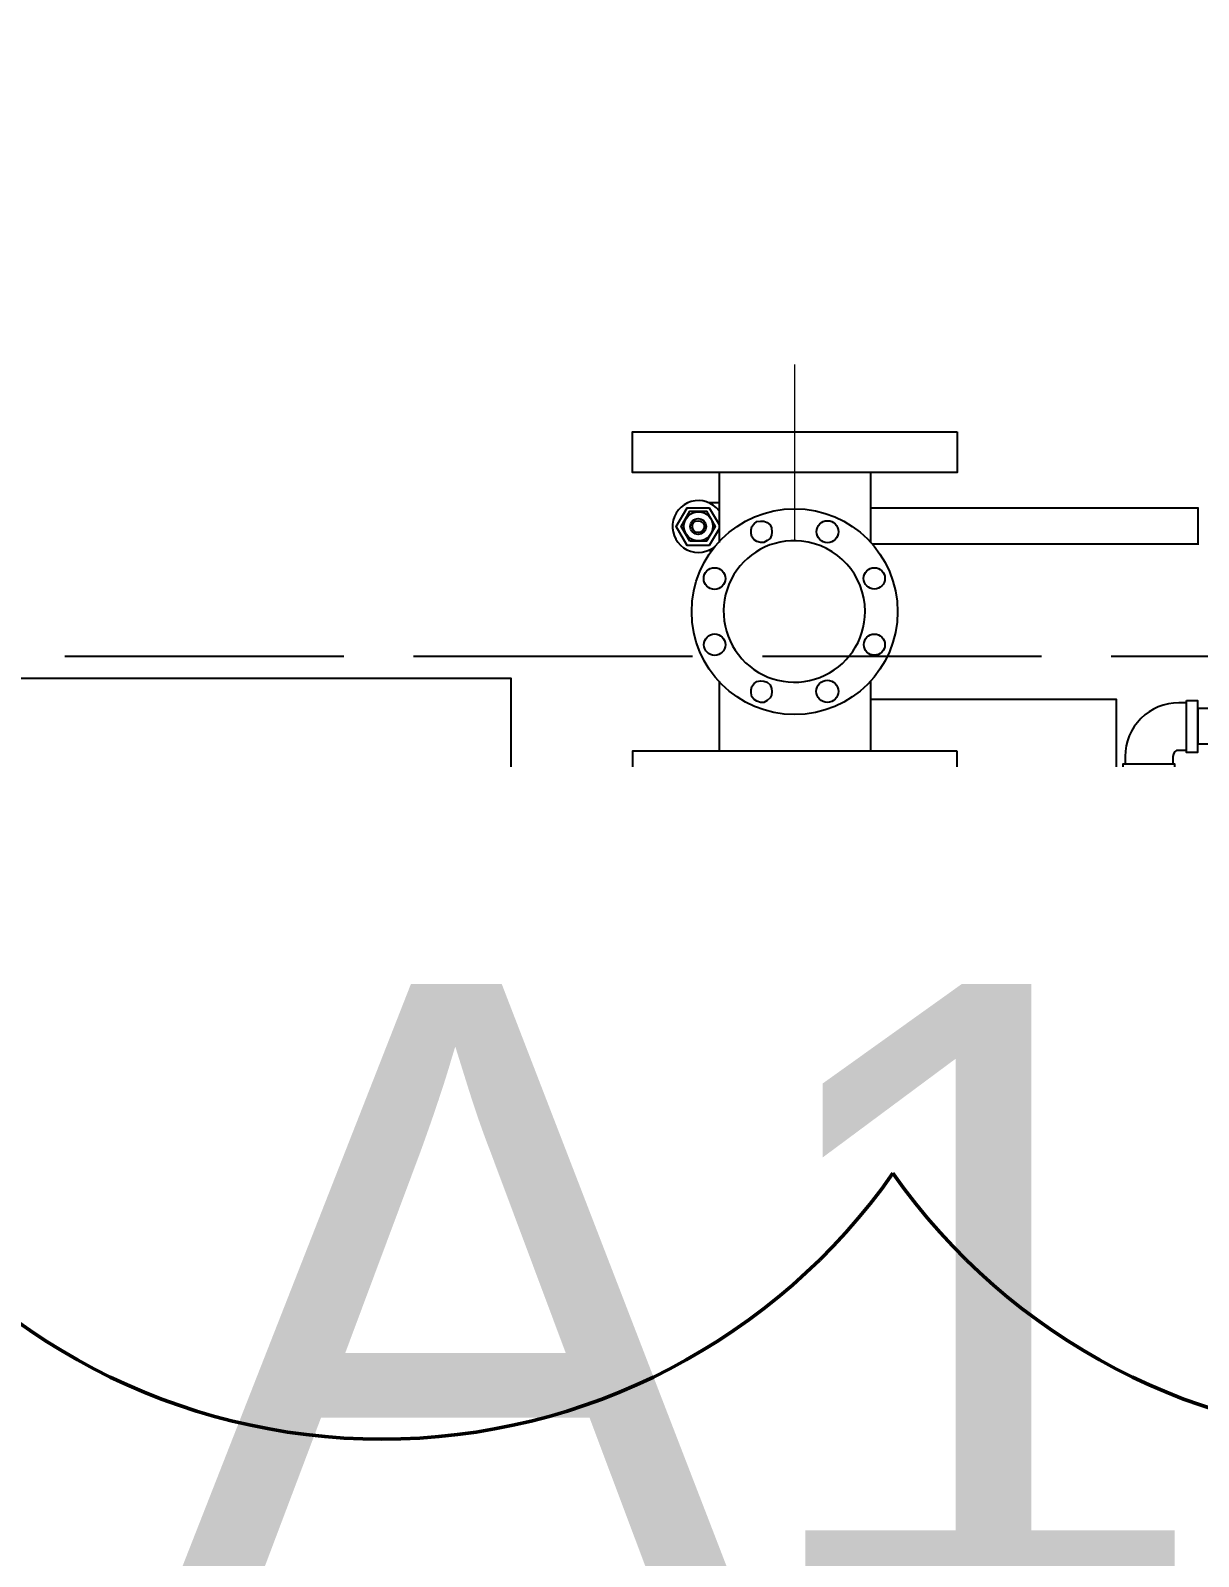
# Model space of a CAD drawing. Header units: millimetres. Extents: x -300 to 383236, y -195106 to -144646.
# Drawn here: x 19859 to 20545, y -175353 to -174457 of the extents above; entities that cross this region are included whole.
import ezdxf
from ezdxf.enums import TextEntityAlignment as Align

# ---------------------------------------------------------------- set-up
doc = ezdxf.new("R2010")
doc.units = ezdxf.units.MM
doc.header["$LTSCALE"] = 60
doc.set_wipeout_variables(frame=1)
doc.linetypes.add('CENTER2', pattern=[28.575, 19.05, -3.175, 3.175, -3.175])
doc.linetypes.add('PDF_IMPORT', pattern=[1, 0.8, -0.2])
doc.layers.add('C_REV', color=4, linetype='Continuous', lineweight=50)
doc.layers.add('EQUIPMENT', color=253, linetype='Continuous', lineweight=0)
doc.layers.add('C_TEXT_CONTAINER NO', color=7, linetype='Continuous')
doc.layers.add('CENTER', color=1, linetype='CENTER2')
doc.styles.add('Arial', font='arial.ttf')

# ---------------------------------------------------------------- blocks, each defined once
blk = doc.blocks.new('A$C44261593')
h = blk.add_hatch()
h.set_pattern_fill('ANSI31', color=253, scale=100)
h.set_pattern_definition([(45, (0, -50460), (-224.5064, 224.5064), [])])
edge = h.paths.add_edge_path()
edge.add_line((-58347.03, -14256), (-58347.03, -14056))
edge.add_line((-58347.03, -14056), (-57547.03, -14056))
edge.add_line((-57547.03, -14056), (-57547.03, -15056))
edge.add_line((-57547.03, -15056), (-60547.03, -15056))
edge.add_line((-60547.03, -15056), (-60547.03, -31056))
edge.add_line((-60547.03, -31056), (-57647.03, -31056))
edge.add_line((-57647.03, -31056), (-57647.03, -32268))
edge.add_line((-57647.03, -32268), (-43347.03, -32268))
edge.add_line((-43347.03, -32268), (-43347.03, -29256))
edge.add_line((-43347.03, -29256), (-34347.03, -29256))
edge.add_line((-34347.03, -29256), (-34347.03, -14206))
edge.add_line((-34347.03, -14206), (-33547.03, -14206))
edge.add_line((-33547.03, -14206), (-33547.03, -29256))
edge.add_line((-33547.03, -29256), (-30497.03, -29256))
edge.add_line((-30497.03, -29256), (-30497.03, -30056))
edge.add_line((-30497.03, -30056), (-30547.03, -30056))
edge.add_line((-30547.03, -30056), (-30547.03, -34906))
edge.add_line((-30547.03, -34906), (-30569.24, -34906))
edge.add_arc((-31589.72, -35133.69), 1045.58, 12.57767, 76.57873)
edge.add_line((-31347.03, -34116.66), (-31347.03, -30056))
edge.add_line((-31347.03, -30056), (-42547.03, -30056))
edge.add_line((-42547.03, -30056), (-42547.03, -34906))
edge.add_line((-42547.03, -34906), (-43347.03, -34906))
edge.add_line((-43347.03, -34906), (-43347.03, -33068))
edge.add_line((-43347.03, -33068), (-57647.03, -33068))
edge.add_line((-57647.03, -33068), (-57647.03, -34906))
edge.add_line((-57647.03, -34906), (-58447.03, -34906))
edge.add_line((-58447.03, -34906), (-58447.03, -31856))
edge.add_line((-58447.03, -31856), (-66197.03, -31856))
edge.add_line((-66197.03, -31856), (-66197.03, -31056))
edge.add_line((-66197.03, -31056), (-61347.03, -31056))
edge.add_line((-61347.03, -31056), (-61347.03, -14256))
edge.add_line((-61347.03, -14256), (-58347.03, -14256))

msp = doc.modelspace()

# ---------------------------------------------------------------- linework, layer by layer
at = {"layer": 'CENTER', "color": 253, "ltscale": 0.001}
msp.add_line((18772.58, -175129.65), (22443.4, -175129.65), dxfattribs=at)
at = {"layer": 'EQUIPMENT', "color": 253, "lineweight": 13}
msp.add_lwpolyline([(20307.69, -174756.59), (20307.69, -174716.9), (20307.69, -174693.09), (20307.69, -174653.4)], dxfattribs=at)
at = {"layer": 'EQUIPMENT', "color": 253, "lineweight": 25}
for points in [[(20402.94, -174693.09), (20402.94, -174716.9), (20402.15, -174716.9), (20401.35, -174716.9), (20399.5, -174716.9), (20397.12, -174716.9), (20393.94, -174716.9), (20389.97, -174716.9), (20385.48, -174716.9), (20380.45, -174716.9), (20374.89, -174716.9), (20368.54, -174716.9), (20362.19, -174716.9), (20355.31, -174716.9), (20347.64, -174716.9), (20339.97, -174716.9), (20332.03, -174716.9), (20324.09, -174716.9), (20315.89, -174716.9), (20307.69, -174716.9), (20298.96, -174716.9), (20291.02, -174716.9), (20282.82, -174716.9), (20274.88, -174716.9), (20267.21, -174716.9), (20260.06, -174716.9), (20252.92, -174716.9), (20246.31, -174716.9), (20239.96, -174716.9), (20234.66, -174716.9), (20229.64, -174716.9), (20225.14, -174716.9), (20221.17, -174716.9), (20218, -174716.9), (20215.61, -174716.9), (20213.76, -174716.9), (20212.7, -174716.9), (20212.44, -174716.9), (20212.44, -174693.09), (20212.7, -174693.09), (20213.76, -174693.09), (20215.61, -174693.09), (20218, -174693.09), (20221.17, -174693.09), (20225.14, -174693.09), (20229.64, -174693.09), (20234.66, -174693.09), (20239.96, -174693.09), (20246.31, -174693.09), (20252.92, -174693.09), (20260.06, -174693.09), (20267.21, -174693.09), (20274.88, -174693.09), (20282.82, -174693.09), (20291.02, -174693.09), (20298.96, -174693.09), (20307.69, -174693.09), (20315.89, -174693.09), (20324.09, -174693.09), (20332.03, -174693.09), (20339.97, -174693.09), (20347.64, -174693.09), (20355.31, -174693.09), (20362.19, -174693.09), (20368.54, -174693.09), (20374.89, -174693.09), (20380.45, -174693.09), (20385.48, -174693.09), (20389.97, -174693.09), (20393.94, -174693.09), (20397.12, -174693.09), (20399.5, -174693.09), (20401.35, -174693.09), (20402.15, -174693.09)], [(20246.04, -174757.12), (20241.01, -174748.65), (20246.04, -174739.66), (20255.83, -174739.66), (20260.86, -174748.65), (20255.83, -174757.12)], [(20251.07, -174745.21), (20252.39, -174745.48), (20253.71, -174746.27), (20254.51, -174747.6), (20254.51, -174749.18), (20253.71, -174750.77), (20252.39, -174751.83), (20251.07, -174752.09), (20249.48, -174751.83), (20248.16, -174750.77), (20247.63, -174749.18), (20247.63, -174747.6), (20248.16, -174746.27), (20249.48, -174745.48)], [(20294.2, -174751.83), (20293.93, -174753.68), (20293.14, -174755.53), (20291.55, -174756.86), (20289.43, -174757.91), (20287.58, -174757.91), (20285.46, -174757.39), (20283.88, -174756.33), (20282.55, -174754.74), (20282.02, -174752.62), (20282.02, -174750.51), (20282.55, -174748.65), (20283.88, -174747.07), (20285.46, -174745.74), (20287.58, -174745.48), (20289.43, -174745.48), (20291.55, -174746.27), (20293.14, -174747.6), (20293.93, -174749.45)], [(20294.2, -174845.49), (20293.93, -174847.61), (20293.14, -174849.2), (20291.55, -174850.78), (20289.43, -174851.84), (20287.58, -174851.84), (20285.46, -174851.05), (20283.88, -174850.25), (20282.55, -174848.67), (20282.02, -174846.29), (20282.02, -174844.43), (20282.55, -174842.58), (20283.88, -174840.73), (20285.46, -174839.67), (20287.58, -174839.14), (20289.43, -174839.41), (20291.55, -174839.94), (20293.14, -174841.52), (20293.93, -174843.64)], [(20537.61, -174850.78), (20543.96, -174850.78), (20543.96, -174851.05), (20543.96, -174852.11), (20543.96, -174853.69), (20543.96, -174855.81), (20543.96, -174858.46), (20543.96, -174861.37), (20543.96, -174864.54), (20543.96, -174867.72), (20543.96, -174870.63), (20543.96, -174873.8), (20543.96, -174876.18), (20543.96, -174878.04), (20543.96, -174879.62), (20543.96, -174880.95), (20543.96, -174881.21), (20537.61, -174881.21), (20537.61, -174880.95), (20537.61, -174879.62), (20537.61, -174878.04), (20537.61, -174876.18), (20537.61, -174873.8), (20537.61, -174870.63), (20537.61, -174867.72), (20537.61, -174864.54), (20537.61, -174861.37), (20537.61, -174858.46), (20537.61, -174855.81), (20537.61, -174853.69), (20537.61, -174852.11), (20537.61, -174851.05)], [(20402.94, -174880.42), (20402.15, -174880.42), (20401.35, -174880.42), (20399.5, -174880.42), (20397.12, -174880.42), (20393.94, -174880.42), (20389.97, -174880.42), (20385.48, -174880.42), (20380.45, -174880.42), (20374.89, -174880.42), (20368.54, -174880.42), (20362.19, -174880.42), (20355.31, -174880.42), (20347.64, -174880.42), (20339.97, -174880.42), (20332.03, -174880.42), (20324.09, -174880.42), (20315.89, -174880.42), (20307.69, -174880.42), (20298.96, -174880.42), (20291.02, -174880.42), (20282.82, -174880.42), (20274.88, -174880.42), (20267.21, -174880.42), (20260.06, -174880.42), (20252.92, -174880.42), (20246.31, -174880.42), (20239.96, -174880.42), (20234.66, -174880.42), (20229.64, -174880.42), (20225.14, -174880.42), (20221.17, -174880.42), (20218, -174880.42), (20215.61, -174880.42), (20213.76, -174880.42), (20212.7, -174880.42), (20212.44, -174880.42), (20212.44, -174904.23), (20212.7, -174904.23), (20213.76, -174904.23), (20215.61, -174904.23), (20218, -174904.23), (20221.17, -174904.23), (20225.14, -174904.23), (20229.64, -174904.23), (20234.66, -174904.23), (20239.96, -174904.23), (20246.31, -174904.23), (20252.92, -174904.23), (20260.06, -174904.23), (20267.21, -174904.23), (20274.88, -174904.23), (20282.82, -174904.23), (20291.02, -174904.23), (20298.96, -174904.23), (20307.69, -174904.23), (20315.89, -174904.23), (20324.09, -174904.23), (20332.03, -174904.23), (20339.97, -174904.23), (20347.64, -174904.23), (20355.31, -174904.23), (20362.19, -174904.23), (20368.54, -174904.23), (20374.89, -174904.23), (20380.45, -174904.23), (20385.48, -174904.23), (20389.97, -174904.23), (20393.94, -174904.23), (20397.12, -174904.23), (20399.5, -174904.23), (20401.35, -174904.23), (20402.15, -174904.23), (20402.94, -174904.23)], [(20500.31, -174894.44), (20500.57, -174894.44), (20501.63, -174894.44), (20503.22, -174894.44), (20505.33, -174894.44), (20507.98, -174894.44), (20510.89, -174894.44), (20514.06, -174894.44), (20517.24, -174894.44), (20520.41, -174894.44), (20523.32, -174894.44), (20525.71, -174894.44), (20528.09, -174894.44), (20529.67, -174894.44), (20530.47, -174894.44), (20530.73, -174894.44), (20530.73, -174888.09), (20530.47, -174888.09), (20529.67, -174888.09), (20528.09, -174888.09), (20525.71, -174888.09), (20523.32, -174888.09), (20520.41, -174888.09), (20517.24, -174888.09), (20514.06, -174888.09), (20510.89, -174888.09), (20507.98, -174888.09), (20505.33, -174888.09), (20503.22, -174888.09), (20501.63, -174888.09), (20500.57, -174888.09), (20500.31, -174888.09)], [(20402.94, -174904.23), (20402.15, -174904.23), (20401.35, -174904.23), (20399.5, -174904.23), (20397.12, -174904.23), (20393.94, -174904.23), (20389.97, -174904.23), (20385.48, -174904.23), (20380.45, -174904.23), (20374.89, -174904.23), (20368.54, -174904.23), (20362.19, -174904.23), (20355.31, -174904.23), (20347.64, -174904.23), (20339.97, -174904.23), (20332.03, -174904.23), (20324.09, -174904.23), (20315.89, -174904.23), (20307.69, -174904.23), (20298.96, -174904.23), (20291.02, -174904.23), (20282.82, -174904.23), (20274.88, -174904.23), (20267.21, -174904.23), (20260.06, -174904.23), (20252.92, -174904.23), (20246.31, -174904.23), (20239.96, -174904.23), (20234.66, -174904.23), (20229.64, -174904.23), (20225.14, -174904.23), (20221.17, -174904.23), (20218, -174904.23), (20215.61, -174904.23), (20213.76, -174904.23), (20212.7, -174904.23), (20212.44, -174904.23), (20212.44, -174907.4), (20212.7, -174907.4), (20213.76, -174907.4), (20215.61, -174907.4), (20218, -174907.4), (20221.17, -174907.4), (20225.14, -174907.4), (20229.64, -174907.4), (20234.66, -174907.4), (20239.96, -174907.4), (20246.31, -174907.4), (20252.92, -174907.4), (20260.06, -174907.4), (20267.21, -174907.4), (20274.88, -174907.4), (20282.82, -174907.4), (20291.02, -174907.4), (20298.96, -174907.4), (20307.69, -174907.4), (20315.89, -174907.4), (20324.09, -174907.4), (20332.03, -174907.4), (20339.97, -174907.4), (20347.64, -174907.4), (20355.31, -174907.4), (20362.19, -174907.4), (20368.54, -174907.4), (20374.89, -174907.4), (20380.45, -174907.4), (20385.48, -174907.4), (20389.97, -174907.4), (20393.94, -174907.4), (20397.12, -174907.4), (20399.5, -174907.4), (20401.35, -174907.4), (20402.15, -174907.4), (20402.94, -174907.4)], [(20212.44, -174931.22), (20212.7, -174931.22), (20213.76, -174931.22), (20215.61, -174931.22), (20218, -174931.22), (20221.17, -174931.22), (20225.14, -174931.22), (20229.64, -174931.22), (20234.66, -174931.22), (20239.96, -174931.22), (20246.31, -174931.22), (20252.92, -174931.22), (20260.06, -174931.22), (20267.21, -174931.22), (20274.88, -174931.22), (20282.82, -174931.22), (20291.02, -174931.22), (20298.96, -174931.22), (20307.69, -174931.22), (20315.89, -174931.22), (20324.09, -174931.22), (20332.03, -174931.22), (20339.97, -174931.22), (20347.64, -174931.22), (20355.31, -174931.22), (20362.19, -174931.22), (20368.54, -174931.22), (20374.89, -174931.22), (20380.45, -174931.22), (20385.48, -174931.22), (20389.97, -174931.22), (20393.94, -174931.22), (20397.12, -174931.22), (20399.5, -174931.22), (20401.35, -174931.22), (20402.15, -174931.22), (20402.94, -174931.22), (20402.94, -174907.4), (20402.15, -174907.4), (20401.35, -174907.4), (20399.5, -174907.4), (20397.12, -174907.4), (20393.94, -174907.4), (20389.97, -174907.4), (20385.48, -174907.4), (20380.45, -174907.4), (20374.89, -174907.4), (20368.54, -174907.4), (20362.19, -174907.4), (20355.31, -174907.4), (20347.64, -174907.4), (20339.97, -174907.4), (20332.03, -174907.4), (20324.09, -174907.4), (20315.89, -174907.4), (20307.69, -174907.4), (20298.96, -174907.4), (20291.02, -174907.4), (20282.82, -174907.4), (20274.88, -174907.4), (20267.21, -174907.4), (20260.06, -174907.4), (20252.92, -174907.4), (20246.31, -174907.4), (20239.96, -174907.4), (20234.66, -174907.4), (20229.64, -174907.4), (20225.14, -174907.4), (20221.17, -174907.4), (20218, -174907.4), (20215.61, -174907.4), (20213.76, -174907.4), (20212.7, -174907.4), (20212.44, -174907.4)], [(19861.6, -174958.2), (19861.6, -174926.45), (20117.19, -174926.45), (20117.19, -174958.2)], [(20500.31, -175082.03), (20500.31, -175075.68), (20500.57, -175075.68), (20501.63, -175075.68), (20503.22, -175075.68), (20505.33, -175075.68), (20507.98, -175075.68), (20510.89, -175075.68), (20514.06, -175075.68), (20517.24, -175075.68), (20520.41, -175075.68), (20523.32, -175075.68), (20525.71, -175075.68), (20528.09, -175075.68), (20529.67, -175075.68), (20530.47, -175075.68), (20530.73, -175075.68), (20530.73, -175082.03), (20530.47, -175082.03), (20529.67, -175082.03), (20528.09, -175082.03), (20525.71, -175082.03), (20523.32, -175082.03), (20520.41, -175082.03), (20517.24, -175082.03), (20514.06, -175082.03), (20510.89, -175082.03), (20507.98, -175082.03), (20505.33, -175082.03), (20503.22, -175082.03), (20501.63, -175082.03), (20500.57, -175082.03)], [(20179.1, -175081.24), (20188.36, -175112.19), (20190.21, -175079.65)], [(20138.36, -175110.87), (20145.5, -175110.87), (20145.5, -175111.4), (20145.5, -175112.46), (20145.5, -175114.04), (20145.5, -175116.69), (20145.5, -175119.07), (20145.5, -175122.25), (20145.5, -175125.69), (20145.5, -175129.65), (20145.5, -175133.09), (20145.5, -175136.53), (20145.5, -175139.71), (20145.5, -175142.62), (20145.5, -175144.74), (20145.5, -175146.85), (20145.5, -175147.65), (20145.5, -175147.91), (20138.36, -175147.91), (20138.36, -175147.65), (20138.36, -175146.85), (20138.36, -175144.74), (20138.36, -175142.62), (20138.36, -175139.71), (20138.36, -175136.53), (20138.36, -175133.09), (20138.36, -175129.65), (20138.36, -175125.69), (20138.36, -175122.25), (20138.36, -175119.07), (20138.36, -175116.69), (20138.36, -175114.04), (20138.36, -175112.46), (20138.36, -175111.4)], [(20226.46, -175260.62), (20226.46, -175260.36), (20226.46, -175259.56), (20226.46, -175257.45), (20226.46, -175255.33), (20226.46, -175252.42), (20226.46, -175249.25), (20226.46, -175245.81), (20226.46, -175242.37), (20226.46, -175238.4), (20226.46, -175234.96), (20226.46, -175231.78), (20226.46, -175229.4), (20226.46, -175226.76), (20226.46, -175225.17), (20226.46, -175224.11), (20226.46, -175223.58), (20219.58, -175223.58), (20219.58, -175224.11), (20219.58, -175225.17), (20219.58, -175226.76), (20219.58, -175229.4), (20219.58, -175231.78), (20219.58, -175234.96), (20219.58, -175238.4), (20219.58, -175242.37), (20219.58, -175245.81), (20219.58, -175249.25), (20219.58, -175252.42), (20219.58, -175255.33), (20219.58, -175257.45), (20219.58, -175259.56), (20219.58, -175260.36), (20219.58, -175260.62)], [(20211.65, -175268.56), (20211.65, -175275.7), (20211.38, -175275.7), (20210.59, -175275.7), (20208.47, -175275.7), (20206.35, -175275.7), (20203.44, -175275.7), (20200.27, -175275.7), (20196.83, -175275.7), (20193.39, -175275.7), (20189.42, -175275.7), (20185.98, -175275.7), (20182.81, -175275.7), (20179.9, -175275.7), (20177.78, -175275.7), (20176.19, -175275.7), (20174.87, -175275.7), (20174.6, -175275.7), (20174.6, -175268.56), (20174.87, -175268.56), (20176.19, -175268.56), (20177.78, -175268.56), (20179.9, -175268.56), (20182.81, -175268.56), (20185.98, -175268.56), (20189.42, -175268.56), (20193.39, -175268.56), (20196.83, -175268.56), (20200.27, -175268.56), (20203.44, -175268.56), (20206.35, -175268.56), (20208.47, -175268.56), (20210.59, -175268.56), (20211.38, -175268.56)], [(20430.72, -175326.5), (20429.66, -175326.5), (20428.07, -175326.5), (20426.49, -175326.5), (20425.16, -175326.5), (20424.37, -175323.86), (20424.11, -175320.95), (20423.58, -175317.77), (20423.31, -175314.6), (20422.78, -175307.45), (20422.52, -175299.52), (20422.52, -175291.58), (20422.25, -175287.35), (20421.99, -175283.64), (20421.72, -175280.2), (20420.93, -175277.03), (20420.67, -175275.44), (20420.4, -175273.32), (20419.08, -175269.35), (20423.58, -175269.35), (20428.07, -175269.35), (20432.31, -175269.35), (20436.81, -175269.35), (20436.01, -175271.47), (20435.22, -175274.38), (20434.69, -175277.82), (20434.42, -175281.79), (20433.63, -175286.02), (20433.63, -175290.52), (20433.37, -175299.52), (20433.1, -175307.45), (20432.84, -175314.6), (20432.04, -175317.77), (20431.78, -175320.95), (20431.51, -175323.86)], [(20193.39, -175338.41), (20170.11, -175338.41), (20170.11, -175358.25), (20193.39, -175358.25), (20216.14, -175358.25), (20216.14, -175338.41)]]:
    msp.add_lwpolyline(points, close=True, dxfattribs=at)
for points in [[(20263.24, -174716.9), (20263.24, -174757.91)], [(20352.14, -174716.9), (20352.14, -174757.91)], [(20263.24, -174749.98), (20257.42, -174759.77), (20244.45, -174759.77), (20238.1, -174748.65), (20244.45, -174737.54), (20257.42, -174737.54), (20263.24, -174747.33)], [(20263.24, -174734.63), (20260.06, -174734.63), (20257.15, -174734.63)], [(20544.49, -174737.81), (20352.14, -174737.81)], [(20544.76, -174758.97), (20544.49, -174758.97), (20544.49, -174758.71), (20544.49, -174757.91), (20544.49, -174756.33), (20544.49, -174753.95), (20544.49, -174751.56), (20544.49, -174748.65), (20544.49, -174745.74), (20544.49, -174743.1), (20544.49, -174740.98), (20544.49, -174739.39), (20544.49, -174738.07), (20544.49, -174737.81), (20544.76, -174737.81)], [(20257.15, -174762.68), (20259.01, -174762.68)], [(20544.49, -174758.97), (20353.46, -174758.97)], [(19836.2, -175101.08), (19836.2, -174837.55), (20141, -174837.55), (20141, -175042.87)], [(20263.24, -174839.41), (20263.24, -174880.42)], [(20352.14, -174839.41), (20352.14, -174880.42)], [(20496.6, -174941.54), (20496.6, -174850.25), (20352.14, -174850.25)], [(20543.96, -174855.28), (20544.49, -174855.28)], [(21705.48, -174876.45), (20544.49, -174876.45), (20544.49, -174876.18), (20544.49, -174875.39), (20544.49, -174873.27), (20544.49, -174871.16), (20544.49, -174868.51), (20544.49, -174866.13), (20544.49, -174863.22), (20544.49, -174860.57), (20544.49, -174858.46), (20544.49, -174856.87), (20544.49, -174855.55), (20544.49, -174855.28), (21705.48, -174855.28)], [(20537.61, -174880.15), (20533.11, -174880.15), (20531.79, -174880.15), (20530.47, -174880.95), (20529.94, -174882.27), (20529.67, -174883.59), (20529.67, -174888.09)], [(20543.96, -174876.45), (20544.49, -174876.45)], [(20525.97, -174894.44), (20525.97, -174894.97), (20525.71, -174894.97), (20524.91, -174894.97), (20523.32, -174894.97), (20520.94, -174894.97), (20518.03, -174894.97), (20515.65, -174894.97), (20512.74, -174894.97), (20510.1, -174894.97), (20507.98, -174894.97), (20506.39, -174894.97), (20505.07, -174894.97), (20504.8, -174894.97), (20504.8, -174894.44)], [(20525.97, -174894.97), (20525.97, -175074.89), (20525.71, -175074.89), (20524.91, -175074.89), (20523.32, -175074.89), (20520.94, -175074.89), (20518.03, -175074.89), (20515.65, -175074.89), (20512.74, -175074.89), (20510.1, -175074.89), (20507.98, -175074.89), (20506.39, -175074.89), (20505.07, -175074.89), (20504.8, -175074.89), (20504.8, -174894.97)], [(20141, -174913.75), (20160.05, -174913.75), (20160.05, -175042.87)], [(20361.66, -174931.22), (20352.14, -174977.25), (20351.35, -174977.25), (20350.55, -174977.25), (20348.7, -174977.25), (20346.05, -174977.25), (20342.88, -174977.25), (20339.17, -174977.25), (20334.68, -174977.25), (20329.91, -174977.25), (20324.36, -174977.25), (20319.07, -174977.25), (20313.25, -174977.25), (20307.69, -174977.25), (20301.6, -174977.25), (20295.78, -174977.25), (20290.49, -174977.25), (20285.46, -174977.25), (20280.44, -174977.25), (20276.2, -174977.25), (20272.5, -174977.25), (20268.8, -174977.25), (20266.41, -174977.25), (20264.56, -174977.25), (20263.5, -174977.25), (20263.24, -174977.25), (20253.71, -174931.22)], [(20361.4, -174932.8), (20483.9, -174932.8), (20483.9, -174941.54)], [(20371.45, -175034.93), (20371.45, -175025.14), (20371.45, -175015.88), (20371.45, -175007.15), (20371.45, -174998.42), (20371.45, -174990.48), (20371.45, -174983.34), (20371.45, -174976.46), (20371.45, -174970.11), (20371.45, -174964.55), (20371.45, -174959.53), (20371.45, -174955.03), (20371.45, -174951.06), (20371.45, -174947.89), (20371.45, -174945.77), (20371.45, -174943.92), (20371.45, -174942.86), (20371.45, -174942.59), (20395.53, -174942.59)], [(20395.53, -175056.63), (20395.53, -175046.05), (20395.53, -175035.99), (20395.53, -175026.2), (20395.53, -175016.68), (20395.53, -175007.42), (20395.53, -174998.69), (20395.53, -174990.75), (20395.53, -174983.34), (20395.53, -174976.2), (20395.53, -174969.85), (20395.53, -174963.76), (20395.53, -174958.73), (20395.53, -174954.24), (20395.53, -174950.53), (20395.53, -174947.36), (20395.53, -174944.71), (20395.53, -174942.86), (20395.53, -174942.06), (20395.53, -174941.54), (20504.8, -174941.54)], [(20635.51, -174941.54), (20525.97, -174941.54)], [(20358.49, -174945.5), (20371.45, -174945.5)], [(19861.6, -174964.55), (19861.6, -174958.2)], [(20117.19, -174958.2), (20117.19, -174964.55)], [(20123.54, -175113.78), (20123.54, -174964.55), (19855.25, -174964.55), (19855.25, -175294.75), (20093.11, -175294.75)], [(20253.71, -175112.99), (20253.71, -175112.72), (20253.98, -175111.93), (20254.24, -175110.6), (20254.24, -175108.75), (20254.51, -175106.37), (20255.04, -175103.99), (20255.3, -175101.34), (20255.57, -175098.17), (20255.83, -175094.99), (20256.1, -175091.55), (20256.62, -175087.59), (20256.89, -175083.88), (20257.15, -175079.65), (20257.42, -175075.41), (20257.68, -175070.92), (20258.21, -175066.15), (20258.48, -175061.39), (20258.74, -175056.63), (20259.01, -175051.6), (20259.27, -175046.05), (20259.8, -175040.75), (20260.06, -175035.2), (20260.33, -175029.91), (20260.59, -175024.09), (20260.86, -175018.53), (20261.39, -175012.71), (20261.65, -175007.15), (20261.92, -175001.07), (20262.18, -174994.98), (20262.45, -174989.16), (20262.97, -174983.34), (20263.24, -174977.25)], [(20352.14, -174977.25), (20352.4, -174983.34), (20352.67, -174989.16), (20352.93, -174994.98), (20353.46, -175001.07), (20353.73, -175007.15), (20353.99, -175012.71), (20354.26, -175018.53), (20354.52, -175024.09), (20355.05, -175029.91), (20355.31, -175035.2), (20355.58, -175040.75), (20355.84, -175046.05), (20356.11, -175051.07), (20356.64, -175056.63), (20356.9, -175061.39), (20357.17, -175066.15), (20357.43, -175070.92), (20357.7, -175075.41), (20358.22, -175079.65), (20358.49, -175083.88), (20358.75, -175087.59), (20359.02, -175091.55), (20359.02, -175094.99), (20359.28, -175098.17), (20359.81, -175101.34), (20360.08, -175103.99), (20360.34, -175106.37), (20360.61, -175108.75), (20360.87, -175110.6), (20360.87, -175111.93), (20361.4, -175112.72), (20361.4, -175112.99)], [(20352.14, -174979.37), (20352.4, -174979.37)], [(20352.4, -174987.31), (20352.4, -174980.69), (20352.4, -174974.34)], [(20188.63, -175074.62), (20188.63, -175069.06), (20188.63, -175063.51), (20188.63, -175059.01), (20188.63, -175055.04), (20188.63, -175051.07), (20188.63, -175048.43), (20188.63, -175046.05), (20188.63, -175044.46), (20188.63, -175043.14), (20188.63, -175042.87), (20123.54, -175042.87)], [(20207.41, -175074.62), (20164.55, -175074.62), (20164.55, -175082.29), (20164.55, -175090.5), (20164.55, -175098.7), (20164.55, -175107.43), (20164.55, -175116.16)], [(20504.8, -175075.68), (20504.8, -175074.89)], [(20525.97, -175075.68), (20525.97, -175074.89)], [(20395.53, -175102.67), (20395.53, -175093.14), (20395.53, -175083.62)], [(20529.67, -175082.03), (20529.67, -175086.79), (20529.67, -175089.97), (20529.67, -175093.41), (20529.67, -175096.32), (20529.67, -175099.23), (20529.67, -175101.34), (20529.67, -175102.93), (20529.67, -175103.99), (20529.67, -175104.25), (20529.15, -175107.43), (20528.09, -175110.34), (20526.5, -175112.72), (20524.12, -175115.1), (20521.74, -175116.69), (20518.83, -175117.75), (20515.65, -175118.28), (20512.48, -175117.75), (20509.57, -175116.69), (20506.66, -175115.1), (20504.54, -175112.72), (20502.95, -175110.34), (20501.89, -175107.43), (20501.63, -175104.25), (20501.63, -175103.99), (20501.63, -175102.93), (20501.63, -175101.34), (20501.63, -175099.23), (20501.63, -175096.32), (20501.63, -175093.41), (20501.63, -175089.97), (20501.63, -175086.79), (20501.63, -175082.03)], [(20529.67, -175090.23), (20534.7, -175093.14), (20534.7, -175115.1), (20515.65, -175126.21), (20496.6, -175115.1), (20496.6, -175093.14), (20501.63, -175090.23)], [(20500.31, -175104.78), (20500.04, -175104.25), (20500.31, -175103.46)], [(20530.73, -175103.46), (20531.26, -175104.25), (20530.73, -175104.78)], [(20194.71, -175147.12), (20188.36, -175147.12), (20188.36, -175129.65), (20188.36, -175112.19), (20194.71, -175112.19)], [(20187.04, -175116.16), (20145.5, -175116.16)], [(20188.36, -175142.88), (20187.04, -175142.88), (20187.04, -175142.62), (20187.04, -175141.56), (20187.04, -175139.97), (20187.04, -175137.86), (20187.04, -175135.21), (20187.04, -175132.56), (20187.04, -175129.65), (20187.04, -175126.48), (20187.04, -175123.83), (20187.04, -175121.45), (20187.04, -175119.07), (20187.04, -175117.48), (20187.04, -175116.69), (20187.04, -175116.16), (20188.36, -175116.16)], [(20421.2, -175117.48), (20425.43, -175119.34), (20429.66, -175121.98), (20433.1, -175125.16), (20436.28, -175128.86), (20438.66, -175133.09), (20440.25, -175137.59), (20441.57, -175142.35), (20441.83, -175147.12), (20441.83, -175151.61)], [(20531.53, -175116.95), (20531.53, -175129.65), (20499.78, -175129.65), (20499.78, -175116.95)], [(20508.24, -175117.48), (20507.71, -175117.48), (20507.45, -175116.95)], [(20523.59, -175116.95), (20523.32, -175117.48), (20522.53, -175117.48)], [(20188.36, -175129.65), (20193.39, -175129.65)], [(20138.36, -175146.85), (20132.8, -175146.85), (20131.48, -175147.12), (20130.15, -175147.65), (20129.62, -175148.7), (20129.1, -175150.29), (20129.1, -175155.85)], [(20187.04, -175142.88), (20145.5, -175142.88)], [(20164.55, -175142.88), (20164.55, -175151.61), (20164.55, -175160.08), (20164.55, -175168.55), (20164.55, -175176.49), (20164.55, -175184.42), (20207.41, -175184.42)], [(20130.68, -175162.99), (20130.68, -175155.85), (20130.15, -175155.85), (20129.1, -175155.85), (20127.51, -175155.85), (20125.13, -175155.85), (20122.48, -175155.85), (20119.04, -175155.85), (20115.87, -175155.85), (20112.16, -175155.85), (20108.46, -175155.85), (20105.02, -175155.85), (20101.84, -175155.85), (20098.93, -175155.85), (20096.82, -175155.85), (20094.96, -175155.85), (20093.91, -175155.85), (20093.64, -175155.85), (20093.64, -175162.99)], [(20395.53, -175175.69), (20395.53, -175166.17), (20395.53, -175156.64)], [(20418.02, -175157.96), (20420.67, -175157.96), (20423.84, -175157.96), (20426.75, -175157.96), (20429.93, -175157.96), (20433.1, -175157.96), (20436.01, -175157.96), (20438.39, -175157.96), (20440.25, -175157.96), (20441.83, -175157.96), (20442.89, -175157.96), (20443.16, -175157.96), (20443.16, -175151.61), (20442.89, -175151.61), (20441.83, -175151.61), (20439.98, -175151.61), (20437.86, -175151.61), (20435.22, -175151.61), (20432.04, -175151.61), (20428.87, -175151.61), (20425.69, -175151.61), (20422.52, -175151.61), (20419.61, -175151.61)], [(20438.66, -175158.49), (20438.39, -175158.49), (20437.07, -175158.49), (20436.01, -175158.49), (20433.63, -175158.49), (20431.51, -175158.49), (20428.6, -175158.49), (20425.96, -175158.49), (20423.58, -175158.49), (20421.2, -175158.49), (20419.34, -175158.49), (20418.02, -175158.49)], [(20438.66, -175157.96), (20438.66, -175158.49), (20438.66, -175253.21), (20438.39, -175253.21), (20437.6, -175253.21)], [(20098.67, -175255.86), (20098.93, -175255.86), (20099.99, -175255.86), (20101.58, -175255.86), (20103.7, -175255.86), (20106.34, -175255.86), (20109.25, -175255.86), (20112.16, -175255.86), (20114.81, -175255.86), (20117.72, -175255.86), (20120.36, -175255.86), (20122.48, -175255.86), (20124.07, -175255.86), (20125.13, -175255.86), (20125.39, -175255.86), (20125.39, -175162.99), (20127.51, -175162.99), (20129.1, -175162.99), (20130.42, -175162.99), (20130.68, -175162.99), (20130.15, -175162.99), (20129.1, -175162.99), (20127.24, -175162.99), (20125.13, -175162.99), (20122.22, -175162.99), (20119.04, -175162.99), (20115.6, -175162.99), (20112.16, -175162.99), (20108.46, -175162.99), (20105.02, -175162.99), (20101.84, -175162.99), (20098.93, -175162.99), (20096.82, -175162.99), (20094.96, -175162.99), (20093.91, -175162.99), (20093.64, -175162.99), (20093.91, -175162.99), (20094.96, -175162.99), (20096.55, -175162.99), (20098.67, -175162.99), (20098.67, -175255.86), (20098.67, -175257.18)], [(20418.55, -175253.21), (20417.49, -175253.21), (20417.23, -175253.21), (20417.23, -175161.4)], [(20125.39, -175215.91), (20188.63, -175215.91), (20188.63, -175215.64), (20188.63, -175214.59), (20188.63, -175213), (20188.63, -175210.62), (20188.63, -175207.71), (20188.63, -175204.27), (20188.63, -175200.03), (20188.63, -175195.27), (20188.63, -175190.24), (20188.63, -175184.42)], [(20395.53, -175253.48), (20395.53, -175245.54), (20395.53, -175237.6), (20395.53, -175229.4), (20395.53, -175220.41), (20395.53, -175211.41), (20395.53, -175202.68)], [(20279.38, -175221.99), (20279.38, -175217.76), (20279.38, -175213)], [(20352.4, -175221.73), (20352.4, -175213.53)], [(20141, -175215.91), (20141, -175421.75), (20125.39, -175421.75)], [(20141, -175345.55), (20160.05, -175345.55), (20160.05, -175215.91)], [(20226.46, -175228.87), (20251.07, -175228.87)], [(20371.45, -175240.78), (20371.45, -175232.58), (20371.45, -175224.11)], [(20353.99, -175258.51), (20352.4, -175258.51), (20352.4, -175250.83), (20352.4, -175242.9), (20352.4, -175234.69)], [(20294.99, -175243.16), (20294.99, -175251.89), (20294.99, -175260.09), (20294.99, -175268.3), (20294.99, -175275.97), (20294.99, -175283.38), (20294.99, -175290.26), (20294.99, -175296.61), (20294.99, -175302.69), (20294.99, -175381.8)], [(20501.63, -175266.18), (20501.63, -175253.48), (20501.36, -175253.48), (20500.31, -175253.48), (20498.72, -175253.48), (20496.6, -175253.48), (20493.43, -175253.48), (20489.99, -175253.48), (20485.75, -175253.48), (20480.99, -175253.48), (20475.96, -175253.48), (20470.14, -175253.48), (20464.06, -175253.48), (20457.71, -175253.48), (20451.09, -175253.48), (20444.48, -175253.48), (20437.6, -175253.48), (20432.84, -175240.78), (20428.07, -175240.78), (20423.31, -175240.78), (20418.55, -175253.48), (20411.41, -175253.48), (20404.79, -175253.48), (20398.18, -175253.48), (20391.83, -175253.48), (20385.74, -175253.48), (20379.92, -175253.48), (20374.89, -175253.48), (20370.13, -175253.48), (20366.16, -175253.48), (20362.46, -175253.48), (20359.28, -175253.48), (20357.17, -175253.48), (20355.58, -175253.48), (20354.52, -175253.48), (20353.99, -175253.48), (20353.99, -175266.18), (20354.52, -175266.18), (20355.58, -175266.18), (20357.17, -175266.18), (20359.81, -175266.18), (20362.99, -175266.18), (20366.69, -175266.18), (20370.92, -175266.18), (20375.95, -175266.18), (20380.98, -175266.18), (20387.06, -175266.18), (20393.15, -175266.18), (20399.76, -175266.18), (20406.64, -175266.18), (20413.79, -175266.18), (20420.67, -175266.18), (20428.07, -175266.18), (20435.22, -175266.18), (20442.63, -175266.18), (20449.51, -175266.18), (20456.12, -175266.18), (20463, -175266.18), (20468.82, -175266.18), (20474.91, -175266.18), (20480.46, -175266.18), (20485.22, -175266.18), (20489.46, -175266.18), (20493.16, -175266.18), (20496.34, -175266.18), (20498.72, -175266.18), (20500.31, -175266.18), (20501.36, -175266.18), (20501.63, -175266.18), (20501.63, -175269.88), (20501.63, -175273.85), (20500.31, -175281.26), (20498.72, -175288.93), (20496.87, -175296.34), (20494.75, -175303.49), (20492.63, -175311.16), (20492.1, -175315.13), (20491.84, -175318.83), (20491.84, -175322.54), (20491.84, -175326.5), (20491.57, -175326.5), (20490.52, -175326.5), (20488.66, -175326.5), (20485.75, -175326.5), (20482.58, -175326.5), (20478.87, -175326.5), (20474.38, -175326.5), (20469.35, -175326.5), (20463.53, -175326.5), (20457.44, -175326.5), (20451.09, -175326.5), (20444.48, -175326.5), (20437.86, -175326.5), (20430.72, -175326.5)], [(20359.81, -175253.48), (20361.93, -175240.78), (20370.92, -175240.78), (20372.78, -175240.78), (20374.89, -175240.78), (20377.27, -175253.48)], [(20368.81, -175253.48), (20370.92, -175240.78)], [(20478.87, -175253.48), (20480.99, -175240.78), (20483.11, -175240.78), (20485.22, -175240.78), (20493.96, -175240.78), (20496.34, -175253.48)], [(20487.08, -175253.48), (20485.22, -175240.78)], [(20102.64, -175272.26), (20102.64, -175257.18), (20093.11, -175257.18), (20093.11, -175272.26)], [(20121.69, -175257.18), (20102.64, -175257.18)], [(20121.69, -175272.26), (20121.69, -175257.18), (20131.48, -175257.18), (20131.48, -175272.26)], [(20125.39, -175257.18), (20125.39, -175255.86)], [(20226.46, -175255.6), (20294.99, -175255.6)], [(20417.23, -175253.48), (20417.23, -175253.21)], [(20438.66, -175253.48), (20438.66, -175253.21)], [(20210.59, -175268.56), (20210.59, -175263), (20210.59, -175261.42), (20211.38, -175260.36), (20212.44, -175259.83), (20213.76, -175259.56), (20219.58, -175259.56)], [(20353.99, -175266.18), (20354.26, -175269.88), (20354.26, -175273.85), (20355.58, -175281.26), (20357.17, -175288.93), (20359.02, -175296.34), (20361.4, -175303.49), (20363.25, -175311.16), (20363.78, -175315.13), (20364.05, -175318.83), (20364.05, -175322.54), (20364.05, -175326.5), (20364.57, -175326.5), (20365.37, -175326.5), (20367.22, -175326.5), (20370.13, -175326.5), (20373.31, -175326.5), (20377.27, -175326.5), (20381.51, -175326.5), (20386.8, -175326.5), (20392.36, -175326.5), (20398.44, -175326.5), (20404.79, -175326.5), (20411.14, -175326.5), (20418.02, -175326.5), (20425.16, -175326.5)], [(20121.69, -175306.4), (20121.69, -175291.84), (20102.64, -175291.84), (20093.11, -175291.84), (20089.14, -175291.84), (20112.16, -175291.84), (20112.16, -175272.26)], [(20135.18, -175291.84), (20135.18, -175272.26), (20112.16, -175272.26), (20089.14, -175272.26), (20089.14, -175291.84)], [(20179.9, -175323.06), (20179.9, -175275.7)], [(20206.62, -175323.06), (20206.62, -175275.7)], [(20093.11, -175291.84), (20093.11, -175306.4), (20098.67, -175306.4), (20098.93, -175306.4), (20099.73, -175306.4), (20101.31, -175306.4), (20103.43, -175306.4), (20106.08, -175306.4), (20108.99, -175306.4), (20112.16, -175306.4), (20115.34, -175306.4), (20117.98, -175306.4), (20120.63, -175306.4), (20122.75, -175306.4), (20124.33, -175306.4), (20125.39, -175306.4), (20131.48, -175306.4), (20131.48, -175291.84)], [(20102.64, -175291.84), (20102.64, -175306.4)], [(20112.16, -175291.84), (20135.18, -175291.84), (20131.48, -175291.84), (20121.69, -175291.84)], [(19861.6, -175294.75), (19861.6, -175301.1)], [(20093.11, -175301.1), (19861.6, -175301.1), (19861.6, -175332.85), (20098.67, -175332.85)], [(20360.87, -175302.69), (20294.99, -175302.69)], [(20093.11, -175306.4), (20102.64, -175306.4), (20121.69, -175306.4), (20131.48, -175306.4)], [(20125.39, -175306.4), (20125.39, -175307.72), (20125.13, -175307.72), (20124.07, -175307.72), (20122.48, -175307.72), (20120.36, -175307.72), (20117.72, -175307.72), (20114.81, -175307.72), (20112.16, -175307.72), (20109.25, -175307.72), (20106.34, -175307.72), (20103.7, -175307.72), (20101.58, -175307.72), (20099.99, -175307.72), (20098.93, -175307.72), (20098.67, -175307.72), (20098.67, -175306.4)], [(20098.67, -175307.72), (20098.67, -175499.81)], [(20125.39, -175307.72), (20125.39, -175499.81)], [(20494.22, -175304.81), (20635.51, -175304.81)], [(20183.6, -175338.41), (20183.6, -175323.86), (20174.07, -175323.86), (20174.07, -175338.41)], [(20179.9, -175323.86), (20179.9, -175323.06), (20180.42, -175323.06), (20181.22, -175323.06), (20182.81, -175323.06), (20184.66, -175323.06), (20187.3, -175323.06), (20190.21, -175323.06), (20193.39, -175323.06), (20196.3, -175323.06), (20198.95, -175323.06), (20201.59, -175323.06), (20203.44, -175323.06), (20205.03, -175323.06), (20206.35, -175323.06), (20206.62, -175323.06), (20206.62, -175323.86)], [(20202.91, -175323.86), (20183.6, -175323.86)], [(20202.91, -175338.41), (20202.91, -175323.86), (20212.44, -175323.86), (20212.44, -175338.41)], [(20193.39, -175338.41), (20193.39, -175358.25)]]:
    msp.add_lwpolyline(points, dxfattribs=at)
msp.add_lwpolyline([(20311.66, -174757.12, 2.602363), (20348.96, -174798.4, 0.381975)], format="xyb", close=True, dxfattribs=at)
at = {"layer": 'EQUIPMENT', "color": 253, "linetype": 'PDF_IMPORT', "lineweight": 25, "ltscale": 3.4125}
msp.add_lwpolyline([(22090.45, -174824.85), (19169.45, -174824.85), (19169.45, -174913.75), (22090.45, -174913.75)], dxfattribs=at)
at = {"layer": 'EQUIPMENT', "color": 253, "lineweight": 25}
for points in [[(20537.61, -174852.11), (20533.11, -174852.11, 0.415372), (20501.63, -174883.59), (20501.63, -174888.09)], [(20354.52, -175025.41, -3.31603), (20229.9, -175045.78), (20236.78, -175039.7), (20244.19, -175034.4), (20252.13, -175029.64), (20260.33, -175025.41)], [(20138.36, -175112.46), (20132.8, -175112.46, 0.412587), (20094.96, -175150.29), (20094.96, -175155.85)], [(20254.24, -175108.22, 0.45662), (20294.72, -175185.22, 0.606313), (20360.61, -175108.22)], [(20176.19, -175268.56), (20176.19, -175263, -0.417553), (20213.76, -175225.17), (20219.58, -175225.17)]]:
    msp.add_lwpolyline(points, format="xyb", dxfattribs=at)
at = {"layer": 'EQUIPMENT', "color": 253, "linetype": 'PDF_IMPORT', "lineweight": 13, "ltscale": 0.448333}
msp.add_lwpolyline([(20985.55, -175129.65), (19241.42, -175129.65)], dxfattribs=at)
at = {"layer": 'EQUIPMENT', "color": 253, "linetype": 'PDF_IMPORT', "lineweight": 25, "ltscale": 1.65}
msp.add_lwpolyline([(21480.85, -175345.55), (19169.45, -175345.55), (19169.45, -175434.45), (22090.45, -175434.45)], dxfattribs=at)
at = {"layer": 'EQUIPMENT', "color": 253, "lineweight": 25}
for centre, radius in [((20307.59, -174798.59), 60.42), ((20251.11, -174748.46), 8.53), ((20250.95, -174748.54), 4.65), ((20326.88, -174751.68), 6.47), ((20260.58, -174779.13), 6.36), ((20354.35, -174779.08), 6.26), ((20260.64, -174818), 6.31), ((20354.42, -174817.94), 6.2), ((20326.82, -174845.37), 6.53), ((20219.47, -175093.07), 9.46), ((20395.57, -175092.99), 9.38), ((20219.47, -175166.1), 9.46), ((20395.57, -175166.02), 9.38), ((20271.14, -175217.48), 9.51), ((20344.01, -175217.56), 9.59)]:
    msp.add_circle(centre, radius, dxfattribs=at)
for centre, radius, start, end in [((20251.09, -174748.56), 15.22, 37.02544, 312.5857), ((20307.56, -175129.41), 67.44, 139.04121, 40.95879), ((20515.65, -175104.16), 15.25, 156.87577, 23.12423)]:
    msp.add_arc(centre, radius, start, end, dxfattribs=at)
at = {"layer": 'EQUIPMENT', "color": 253, "transparency": 33554559}
msp.add_solid([(20179.1, -175081.24), (20188.36, -175112.19), (20190.21, -175079.65)], dxfattribs=at)

# ---------------------------------------------------------------- block references
msp.add_blockref('A$C44261593', (71340, -144646.13))

# ---------------------------------------------------------------- next in the draw order: wipeouts: each hides what was drawn before it
msp.add_wipeout([(19813.71, -175509.32), (22108.82, -175509.32), (22108.82, -174889.71), (19813.71, -174889.71)]).dxf.layer = 'C_TEXT_CONTAINER NO'

# ---------------------------------------------------------------- next in the draw order: linework, layer by layer
at = {"layer": 'C_REV'}
msp.add_lwpolyline([(23365.28, -175128.33, -0.520567), (22765.28, -175128.33, -0.520567), (22165.28, -175128.33, -0.520567), (21565.28, -175128.33, -0.520567), (20965.28, -175128.33, -0.520567), (20365.28, -175128.33, -0.520567), (19765.28, -175128.33, -0.520567), (19165.28, -175128.33, -0.520567), (18565.28, -175128.33, -0.520567), (17965.28, -175128.33, -0.520567), (17365.28, -175128.33, -0.520567), (16765.28, -175128.33, -0.520567), (16165.28, -175128.33, -0.520567), (15565.28, -175128.33, -0.520567), (14965.28, -175128.33, -0.520567), (14365.28, -175128.33, -0.520567), (13765.28, -175128.33, -0.520567), (13165.28, -175128.33, -0.520567), (12565.28, -175128.33, -0.520567), (11965.28, -175128.33, -0.520567), (11365.28, -175128.33, -0.520567), (10765.28, -175128.33, -0.520567)], format="xyb", dxfattribs=at)

# ---------------------------------------------------------------- next in the draw order: texts
at = {"layer": 'C_TEXT_CONTAINER NO', "color": 3, "style": 'Arial'}
msp.add_text('A1-15-10', height=360, dxfattribs=at).set_placement((20974.53, -175197.18), align=Align.MIDDLE_CENTER)

doc.saveas('drawing.dxf')
